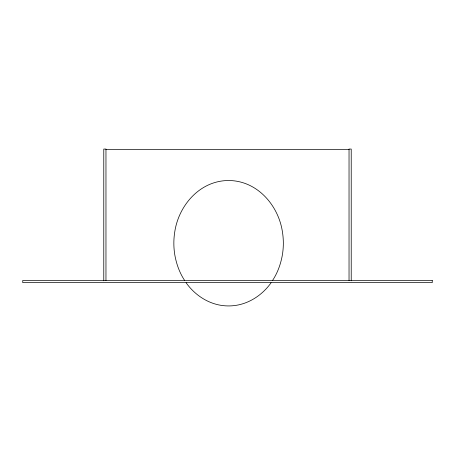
<?xml version="1.0" encoding="UTF-8"?>
<svg xmlns="http://www.w3.org/2000/svg" width="455" height="455" viewBox="0 0 455 455"><rect width="100%" height="100%" fill="white"/><g stroke="black" fill="none" stroke-linecap="round" stroke-linejoin="round"><path stroke-width="0.68" d="M272.573 280.439C277.704 272.693 280.849 263.758 282.424 254.641A71.651 71.651 0 0 0 282.424 231.817C278.955 208.646 262.171 186.556 238.556 181.568A47.951 47.951 0 0 0 218.633 181.568C195.019 186.556 178.235 208.646 174.765 231.817A71.651 71.651 0 0 0 174.765 254.641C176.341 263.758 179.492 272.693 184.616 280.439M271.095 282.754C263.337 293.68 251.763 302.063 238.556 304.89A47.951 47.951 0 0 1 218.633 304.89C205.432 302.063 193.853 293.68 186.095 282.754M105.901 149.485L349.099 149.485M351.226 280.803L351.226 149.064L349.036 149.064L349.036 280.513M105.964 280.513L105.964 149.064L103.774 149.064L103.774 280.803M432.25 280.456L22.75 280.456L22.75 282.646L432.25 282.646L432.25 280.456"/></g></svg>
